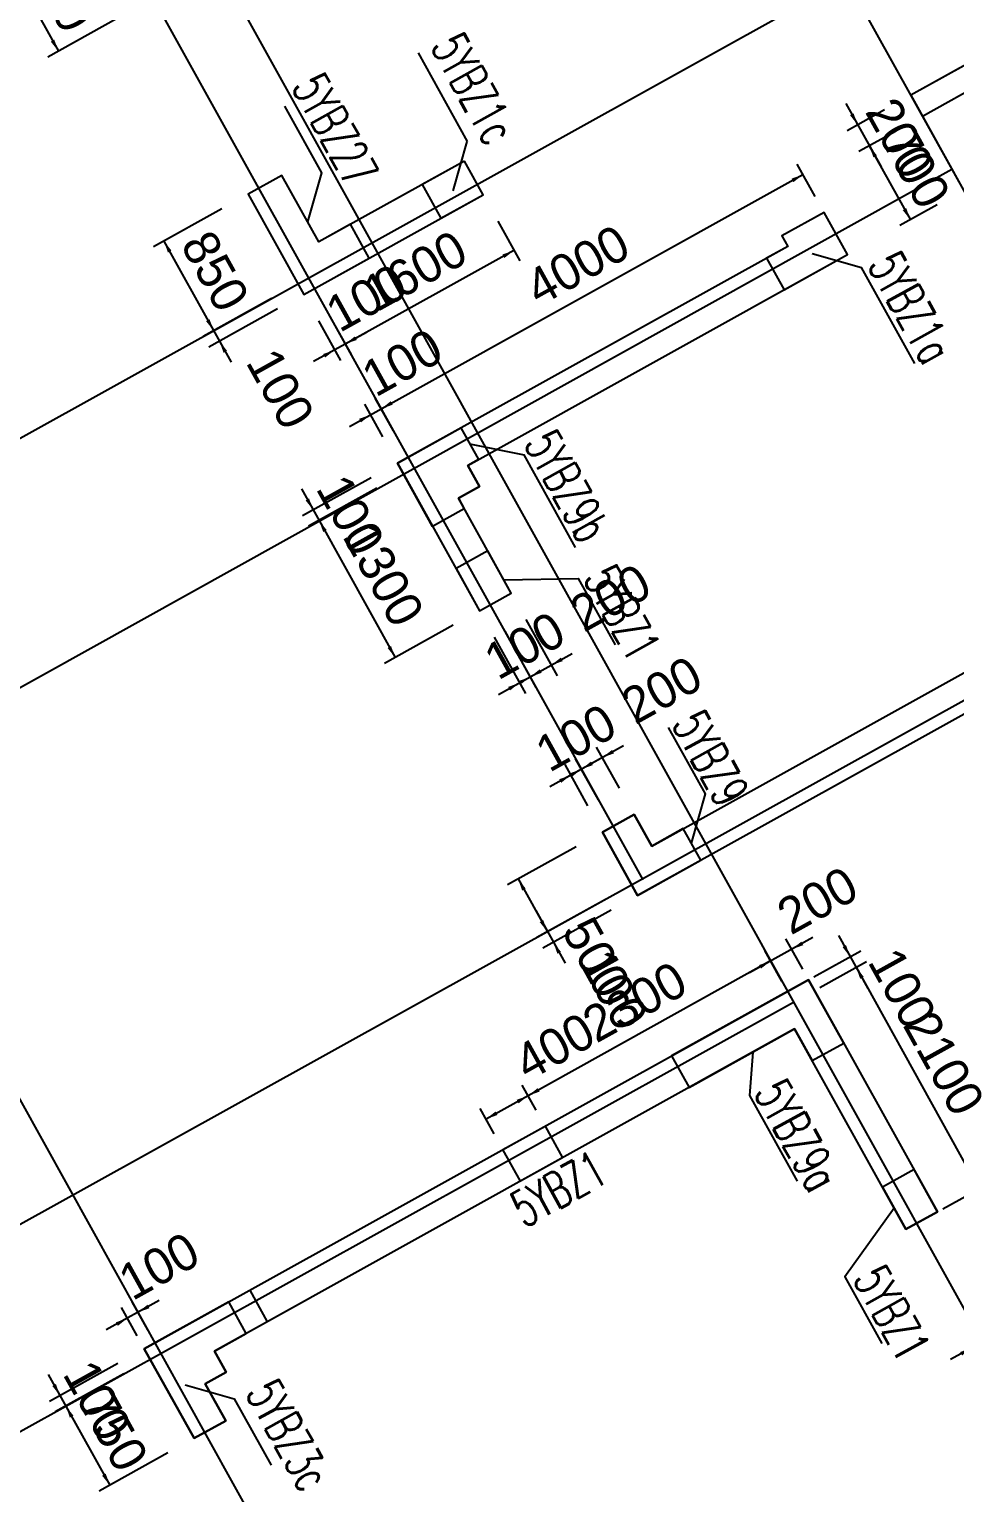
# Model space of a CAD drawing. Extents: x 19107 to 699106, y -67310 to 245688.
# Drawn here: x 493817 to 501490, y 118365 to 130499 of the extents above; entities that cross this region are included whole.
import ezdxf

# ---------------------------------------------------------------- set-up
doc = ezdxf.new("R2010")
doc.units = 0
doc.header["$LTSCALE"] = 100
doc.header["$MEASUREMENT"] = 0
doc.linetypes.add('DASHED', pattern=[19.05, 12.7, -6.35])
for name, color, linetype in [('COLU_DASH', 9, 'DASHED'), ('DOTE', 253, 'Continuous'), ('wall-主楼', 2, 'Continuous'), ('小尺寸', 4, 'Continuous')]:
    doc.layers.add(name, color=color, linetype=linetype)
doc.layers.add('Select Column Frame Line', color=7, linetype='Continuous', lineweight=0)
doc.layers.add('Select Column Frame Position', color=7, linetype='Continuous', lineweight=0)
doc.styles.get("Standard").update_dxf_attribs({"font": 'standard'})
doc.styles.add('汉字', font='汉字')
doc.dimstyles.get("Standard").update_dxf_attribs({"dimtxt": 300, "dimasz": 100, "dimexe": 100, "dimexo": 250, "dimgap": 100, "dimtad": 0, "dimtoh": 1, "dimdec": 0, "dimdsep": 46, "dimcen": 0.09, "dimclrt": 7, "dimadec": 0, "dimazin": 0, "dimtfac": 1, "dimtdec": 4, "dimtofl": 0, "dimtmove": 0, "dimatfit": 3, "dimfxl": 1, "dimtolj": 1, "dimtzin": 0, "dimarcsym": 0})

# ---------------------------------------------------------------- blocks, each defined once
blk = doc.blocks.new('*D3110')
at = {"layer": '小尺寸', "color": 0, "linetype": 'ByBlock', "lineweight": -2}
for p, q in [((501004, 129655), (500695, 129484)), ((500782, 129532), (501122, 128920)), ((501344, 129043), (501035, 128872))]:
    blk.add_line(p, q, dxfattribs=at)
for points in [[(500782, 129532), (500845, 129453), (500816, 129437)], [(501122, 128920), (501059, 128999), (501088, 129016)]]:
    blk.add_solid(points, dxfattribs=at)
at = {"layer": '小尺寸', "color": 7, "linetype": 'Continuous', "lineweight": -2, "insert": (501171, 129348), "char_height": 300, "width": 566.67, "attachment_point": 5, "rotation": 299.0454, "style": '汉字'}
blk.add_mtext('700', dxfattribs=at)
blk = doc.blocks.new('*D1943')
at = {"layer": '小尺寸', "color": 0, "linetype": 'ByBlock', "lineweight": -2}
for p, q in [((494553, 119438), (493984, 119123)), ((493975, 119346), (494218, 118909)), ((494601, 119351), (494033, 119035))]:
    blk.add_line(p, q, dxfattribs=at)
for points in [[(494072, 119171), (494009, 119250), (494038, 119267)], [(494120, 119084), (494184, 119004), (494154, 118988)]]:
    blk.add_solid(points, dxfattribs=at)
at = {"layer": '小尺寸', "color": 7, "linetype": 'Continuous', "lineweight": -2, "insert": (494381, 119130), "char_height": 300, "width": 476.67, "attachment_point": 5, "rotation": 299.0454, "style": '汉字'}
blk.add_mtext('100', dxfattribs=at)
blk = doc.blocks.new('*D1696')
at = {"layer": '小尺寸', "color": 0, "linetype": 'ByBlock', "lineweight": -2}
for p, q in [((496074, 126689), (496317, 126251)), ((496652, 126781), (496084, 126465)), ((496700, 126693), (496132, 126378))]:
    blk.add_line(p, q, dxfattribs=at)
for points in [[(496171, 126514), (496108, 126593), (496137, 126609)], [(496220, 126426), (496283, 126347), (496254, 126331)]]:
    blk.add_solid(points, dxfattribs=at)
at = {"layer": '小尺寸', "color": 7, "linetype": 'Continuous', "lineweight": -2, "insert": (496480, 126472), "char_height": 300, "width": 476.67, "attachment_point": 5, "rotation": 299.0454, "style": '汉字'}
blk.add_mtext('100', dxfattribs=at)
blk = doc.blocks.new('*D4718')
at = {"layer": '小尺寸', "color": 0, "linetype": 'ByBlock', "lineweight": -2}
for p, q in [((496700, 126693), (496132, 126378)), ((496220, 126426), (496851, 125290)), ((497332, 125557), (496763, 125241))]:
    blk.add_line(p, q, dxfattribs=at)
for points in [[(496220, 126426), (496283, 126347), (496254, 126331)], [(496851, 125290), (496788, 125369), (496817, 125385)]]:
    blk.add_solid(points, dxfattribs=at)
at = {"layer": '小尺寸', "color": 7, "linetype": 'Continuous', "lineweight": -2, "insert": (496754, 125979), "char_height": 300, "width": 690, "attachment_point": 5, "rotation": 299.0454, "style": '汉字'}
blk.add_mtext('1300', dxfattribs=at)
blk = doc.blocks.new('*D5033')
at = {"layer": '小尺寸', "color": 0, "linetype": 'ByBlock', "lineweight": -2}
for p, q in [((495414, 129010), (494846, 128694)), ((494933, 128743), (495346, 128000)), ((495827, 128267), (495258, 127951))]:
    blk.add_line(p, q, dxfattribs=at)
for points in [[(494933, 128743), (494996, 128664), (494967, 128648)], [(495346, 128000), (495283, 128079), (495312, 128095)]]:
    blk.add_solid(points, dxfattribs=at)
at = {"layer": '小尺寸', "color": 7, "linetype": 'Continuous', "lineweight": -2, "insert": (495358, 128493), "char_height": 300, "width": 566.67, "attachment_point": 5, "rotation": 299.0454, "style": '汉字'}
blk.add_mtext('850', dxfattribs=at)
blk = doc.blocks.new('*D87')
at = {"layer": '小尺寸', "color": 0, "linetype": 'ByBlock', "lineweight": -2}
for p, q in [((495827, 128267), (495258, 127951)), ((495249, 128175), (495491, 127738)), ((495875, 128180), (495307, 127864))]:
    blk.add_line(p, q, dxfattribs=at)
for points in [[(495346, 128000), (495283, 128079), (495312, 128095)], [(495394, 127913), (495457, 127833), (495428, 127817)]]:
    blk.add_solid(points, dxfattribs=at)
at = {"layer": '小尺寸', "color": 7, "linetype": 'Continuous', "lineweight": -2, "insert": (495899, 127518), "char_height": 300, "width": 476.67, "attachment_point": 5, "rotation": 299.0454, "style": '汉字'}
blk.add_mtext('100', dxfattribs=at)
blk = doc.blocks.new('*D3413')
at = {"layer": '小尺寸', "color": 0, "linetype": 'ByBlock', "lineweight": -2}
for p, q in [((494127, 131327), (493559, 131011)), ((493646, 131060), (494059, 130317)), ((494540, 130584), (493972, 130268))]:
    blk.add_line(p, q, dxfattribs=at)
for points in [[(493646, 131060), (493710, 130980), (493680, 130964)], [(494059, 130317), (493996, 130396), (494025, 130412)]]:
    blk.add_solid(points, dxfattribs=at)
at = {"layer": '小尺寸', "color": 7, "linetype": 'Continuous', "lineweight": -2, "insert": (494071, 130810), "char_height": 300, "width": 566.67, "attachment_point": 5, "rotation": 299.0454, "style": '汉字'}
blk.add_mtext('850', dxfattribs=at)
blk = doc.blocks.new('*D1964')
at = {"layer": '小尺寸', "color": 0, "linetype": 'ByBlock', "lineweight": -2}
for p, q in [((500588, 129882), (500879, 129357)), ((500907, 129830), (500598, 129658)), ((501004, 129655), (500695, 129484))]:
    blk.add_line(p, q, dxfattribs=at)
for points in [[(500685, 129707), (500622, 129786), (500651, 129802)], [(500782, 129532), (500845, 129453), (500816, 129437)]]:
    blk.add_solid(points, dxfattribs=at)
at = {"layer": '小尺寸', "color": 7, "linetype": 'Continuous', "lineweight": -2, "insert": (501033, 129596), "char_height": 300, "width": 566.67, "attachment_point": 5, "rotation": 299.0454, "style": '汉字'}
blk.add_mtext('200', dxfattribs=at)
blk = doc.blocks.new('*D705')
at = {"layer": '小尺寸', "color": 0, "linetype": 'ByBlock', "lineweight": -2}
for p, q in [((496473, 127206), (496910, 127449)), ((496836, 127169), (496686, 127439)), ((496749, 127121), (496599, 127391))]:
    blk.add_line(p, q, dxfattribs=at)
for points in [[(496735, 127352), (496814, 127415), (496830, 127386)], [(496648, 127303), (496568, 127240), (496552, 127269)]]:
    blk.add_solid(points, dxfattribs=at)
at = {"layer": '小尺寸', "color": 7, "linetype": 'Continuous', "lineweight": -2, "insert": (496909, 127735), "char_height": 300, "width": 476.67, "attachment_point": 5, "rotation": 29.0454, "style": '汉字'}
blk.add_mtext('100', dxfattribs=at)
blk = doc.blocks.new('*D1036')
at = {"layer": '小尺寸', "color": 0, "linetype": 'ByBlock', "lineweight": -2}
for p, q in [((500333, 129111), (500183, 129381)), ((496735, 127352), (500232, 129294)), ((496836, 127169), (496686, 127439))]:
    blk.add_line(p, q, dxfattribs=at)
for points in [[(500232, 129294), (500153, 129231), (500136, 129260)], [(496735, 127352), (496814, 127415), (496830, 127386)]]:
    blk.add_solid(points, dxfattribs=at)
at = {"layer": '小尺寸', "color": 7, "linetype": 'Continuous', "lineweight": -2, "insert": (498362, 128542), "char_height": 300, "width": 790, "attachment_point": 5, "rotation": 29.0454, "style": '汉字'}
blk.add_mtext('4000', dxfattribs=at)
blk = doc.blocks.new('*D4009')
at = {"layer": '小尺寸', "color": 0, "linetype": 'ByBlock', "lineweight": -2}
for p, q in [((497701, 128908), (497884, 128578)), ((497836, 128665), (496437, 127889)), ((496302, 128131), (496486, 127801))]:
    blk.add_line(p, q, dxfattribs=at)
for points in [[(497836, 128665), (497756, 128602), (497740, 128631)], [(496437, 127889), (496516, 127952), (496533, 127923)]]:
    blk.add_solid(points, dxfattribs=at)
at = {"layer": '小尺寸', "color": 7, "linetype": 'Continuous', "lineweight": -2, "insert": (497015, 128495), "char_height": 300, "width": 685, "attachment_point": 5, "rotation": 29.0454, "style": '汉字'}
blk.add_mtext('1600', dxfattribs=at)
blk = doc.blocks.new('*D4345')
at = {"layer": '小尺寸', "color": 0, "linetype": 'ByBlock', "lineweight": -2}
for p, q in [((496302, 128131), (496486, 127801)), ((496215, 128082), (496398, 127753)), ((496612, 127986), (496175, 127743))]:
    blk.add_line(p, q, dxfattribs=at)
for points in [[(496437, 127889), (496516, 127952), (496533, 127923)], [(496350, 127840), (496270, 127777), (496254, 127806)]]:
    blk.add_solid(points, dxfattribs=at)
at = {"layer": '小尺寸', "color": 7, "linetype": 'Continuous', "lineweight": -2, "insert": (496611, 128271), "char_height": 300, "width": 476.67, "attachment_point": 5, "rotation": 29.0454, "style": '汉字'}
blk.add_mtext('100', dxfattribs=at)
blk = doc.blocks.new('*D4682')
at = {"layer": '小尺寸', "color": 0, "linetype": 'ByBlock', "lineweight": -2}
for p, q in [((498351, 123721), (497783, 123405)), ((497870, 123454), (498113, 123017)), ((498594, 123284), (498026, 122968))]:
    blk.add_line(p, q, dxfattribs=at)
for points in [[(497870, 123454), (497933, 123375), (497904, 123358)], [(498113, 123017), (498050, 123096), (498079, 123112)]]:
    blk.add_solid(points, dxfattribs=at)
at = {"layer": '小尺寸', "color": 7, "linetype": 'Continuous', "lineweight": -2, "insert": (498518, 122803), "char_height": 300, "width": 566.67, "attachment_point": 5, "rotation": 299.0454, "style": '汉字'}
blk.add_mtext('500', dxfattribs=at)
blk = doc.blocks.new('*D5014')
at = {"layer": '小尺寸', "color": 0, "linetype": 'ByBlock', "lineweight": -2}
for p, q in [((498594, 123284), (498026, 122968)), ((498016, 123192), (498259, 122755)), ((498642, 123196), (498074, 122881))]:
    blk.add_line(p, q, dxfattribs=at)
for points in [[(498113, 123017), (498050, 123096), (498079, 123112)], [(498162, 122929), (498225, 122850), (498196, 122834)]]:
    blk.add_solid(points, dxfattribs=at)
at = {"layer": '小尺寸', "color": 7, "linetype": 'Continuous', "lineweight": -2, "insert": (498667, 122535), "char_height": 300, "width": 476.67, "attachment_point": 5, "rotation": 299.0454, "style": '汉字'}
blk.add_mtext('100', dxfattribs=at)
blk = doc.blocks.new('*D2676')
at = {"layer": '小尺寸', "color": 0, "linetype": 'ByBlock', "lineweight": -2}
for p, q in [((497671, 125460), (497931, 124993)), ((497759, 125508), (498018, 125042)), ((497707, 124983), (498144, 125226))]:
    blk.add_line(p, q, dxfattribs=at)
for points in [[(497970, 125129), (498049, 125192), (498065, 125163)], [(497882, 125080), (497803, 125017), (497787, 125046)]]:
    blk.add_solid(points, dxfattribs=at)
at = {"layer": '小尺寸', "color": 7, "linetype": 'Continuous', "lineweight": -2, "insert": (497924, 125389), "char_height": 300, "width": 476.67, "attachment_point": 5, "rotation": 29.0454, "style": '汉字'}
blk.add_mtext('100', dxfattribs=at)
blk = doc.blocks.new('*D3008')
at = {"layer": '小尺寸', "color": 0, "linetype": 'ByBlock', "lineweight": -2}
for p, q in [((497934, 125605), (498193, 125139)), ((497759, 125508), (498018, 125042)), ((497795, 125032), (498319, 125323))]:
    blk.add_line(p, q, dxfattribs=at)
for points in [[(498144, 125226), (498224, 125289), (498240, 125260)], [(497970, 125129), (497890, 125066), (497874, 125095)]]:
    blk.add_solid(points, dxfattribs=at)
at = {"layer": '小尺寸', "color": 7, "linetype": 'Continuous', "lineweight": -2, "insert": (498636, 125785), "char_height": 300, "width": 566.67, "attachment_point": 5, "rotation": 29.0454, "style": '汉字'}
blk.add_mtext('200', dxfattribs=at)
blk = doc.blocks.new('*D3333')
at = {"layer": '小尺寸', "color": 0, "linetype": 'ByBlock', "lineweight": -2}
for p, q in [((498744, 124558), (498220, 124266)), ((498711, 124207), (498521, 124548)), ((498536, 124109), (498346, 124451))]:
    blk.add_line(p, q, dxfattribs=at)
for points in [[(498569, 124461), (498649, 124524), (498665, 124495)], [(498395, 124364), (498315, 124300), (498299, 124330)]]:
    blk.add_solid(points, dxfattribs=at)
at = {"layer": '小尺寸', "color": 7, "linetype": 'Continuous', "lineweight": -2, "insert": (499061, 125020), "char_height": 300, "width": 566.67, "attachment_point": 5, "rotation": 29.0454, "style": '汉字'}
blk.add_mtext('200', dxfattribs=at)
blk = doc.blocks.new('*D3673')
at = {"layer": '小尺寸', "color": 0, "linetype": 'ByBlock', "lineweight": -2}
for p, q in [((498569, 124461), (498132, 124218)), ((498448, 124061), (498259, 124402)), ((498536, 124109), (498346, 124451))]:
    blk.add_line(p, q, dxfattribs=at)
for points in [[(498395, 124364), (498474, 124427), (498490, 124398)], [(498307, 124315), (498228, 124252), (498212, 124281)]]:
    blk.add_solid(points, dxfattribs=at)
at = {"layer": '小尺寸', "color": 7, "linetype": 'Continuous', "lineweight": -2, "insert": (498349, 124624), "char_height": 300, "width": 476.67, "attachment_point": 5, "rotation": 29.0454, "style": '汉字'}
blk.add_mtext('100', dxfattribs=at)
blk = doc.blocks.new('*D2034')
at = {"layer": '小尺寸', "color": 0, "linetype": 'ByBlock', "lineweight": -2}
for p, q in [((500526, 122984), (500769, 122547)), ((500323, 122642), (500711, 122858)), ((500371, 122555), (500759, 122771))]:
    blk.add_line(p, q, dxfattribs=at)
for points in [[(500623, 122809), (500560, 122889), (500589, 122905)], [(500672, 122722), (500735, 122643), (500706, 122627)]]:
    blk.add_solid(points, dxfattribs=at)
at = {"layer": '小尺寸', "color": 7, "linetype": 'Continuous', "lineweight": -2, "insert": (501055, 122548), "char_height": 300, "width": 476.67, "attachment_point": 5, "rotation": 299.0454, "style": '汉字'}
blk.add_mtext('100', dxfattribs=at)
blk = doc.blocks.new('*D2362')
at = {"layer": '小尺寸', "color": 0, "linetype": 'ByBlock', "lineweight": -2}
for p, q in [((500371, 122555), (500759, 122771)), ((500672, 122722), (501691, 120886)), ((501391, 120719), (501779, 120935))]:
    blk.add_line(p, q, dxfattribs=at)
for points in [[(500672, 122722), (500735, 122643), (500706, 122627)], [(501691, 120886), (501628, 120965), (501657, 120982)]]:
    blk.add_solid(points, dxfattribs=at)
at = {"layer": '小尺寸', "color": 7, "linetype": 'Continuous', "lineweight": -2, "insert": (501400, 121925), "char_height": 300, "width": 775, "attachment_point": 5, "rotation": 299.0454, "style": '汉字'}
blk.add_mtext('2100', dxfattribs=at)
blk = doc.blocks.new('*D47')
at = {"layer": '小尺寸', "color": 0, "linetype": 'ByBlock', "lineweight": -2}
for p, q in [((494601, 119351), (494033, 119035)), ((494120, 119084), (494485, 118428)), ((494965, 118695), (494397, 118379))]:
    blk.add_line(p, q, dxfattribs=at)
for points in [[(494120, 119084), (494184, 119004), (494154, 118988)], [(494485, 118428), (494421, 118507), (494451, 118524)]]:
    blk.add_solid(points, dxfattribs=at)
at = {"layer": '小尺寸', "color": 7, "linetype": 'Continuous', "lineweight": -2, "insert": (494521, 118877), "char_height": 300, "width": 566.67, "attachment_point": 5, "rotation": 299.0454, "style": '汉字'}
blk.add_mtext('750', dxfattribs=at)
blk = doc.blocks.new('*D379')
at = {"layer": '小尺寸', "color": 0, "linetype": 'ByBlock', "lineweight": -2}
for p, q in [((500313, 122968), (499789, 122677)), ((500231, 122705), (500090, 122958)), ((500056, 122608), (499915, 122861))]:
    blk.add_line(p, q, dxfattribs=at)
for points in [[(500139, 122871), (500218, 122934), (500234, 122905)], [(499964, 122774), (499884, 122711), (499868, 122740)]]:
    blk.add_solid(points, dxfattribs=at)
at = {"layer": '小尺寸', "color": 7, "linetype": 'Continuous', "lineweight": -2, "insert": (500352, 123276), "char_height": 300, "width": 566.67, "attachment_point": 5, "rotation": 29.0454, "style": '汉字'}
blk.add_mtext('200', dxfattribs=at)
blk = doc.blocks.new('*D713')
at = {"layer": '小尺寸', "color": 0, "linetype": 'ByBlock', "lineweight": -2}
for p, q in [((494893, 119958), (494456, 119715)), ((494711, 119667), (494582, 119900)), ((494799, 119716), (494670, 119948))]:
    blk.add_line(p, q, dxfattribs=at)
for points in [[(494718, 119861), (494798, 119924), (494814, 119895)], [(494631, 119812), (494552, 119749), (494535, 119778)]]:
    blk.add_solid(points, dxfattribs=at)
at = {"layer": '小尺寸', "color": 7, "linetype": 'Continuous', "lineweight": -2, "insert": (494893, 120244), "char_height": 300, "width": 476.67, "attachment_point": 5, "rotation": 29.0454, "style": '汉字'}
blk.add_mtext('100', dxfattribs=at)
blk = doc.blocks.new('*D5020')
at = {"layer": '小尺寸', "color": 0, "linetype": 'ByBlock', "lineweight": -2}
for p, q in [((501893, 119712), (501456, 119469)), ((501789, 119282), (501582, 119653)), ((501876, 119330), (501670, 119702))]:
    blk.add_line(p, q, dxfattribs=at)
for points in [[(501718, 119615), (501798, 119678), (501814, 119649)], [(501631, 119566), (501551, 119503), (501535, 119532)]]:
    blk.add_solid(points, dxfattribs=at)
at = {"layer": '小尺寸', "color": 7, "linetype": 'Continuous', "lineweight": -2, "insert": (501893, 119997), "char_height": 300, "width": 476.67, "attachment_point": 5, "rotation": 29.0454, "style": '汉字'}
blk.add_mtext('100', dxfattribs=at)
blk = doc.blocks.new('*D3704')
at = {"layer": '小尺寸', "color": 0, "linetype": 'ByBlock', "lineweight": -2}
for p, q in [((500031, 122652), (499915, 122861)), ((499964, 122774), (497953, 121657)), ((498021, 121536), (497905, 121745))]:
    blk.add_line(p, q, dxfattribs=at)
for points in [[(499964, 122774), (499884, 122711), (499868, 122740)], [(497953, 121657), (498033, 121720), (498049, 121691)]]:
    blk.add_solid(points, dxfattribs=at)
at = {"layer": '小尺寸', "color": 7, "linetype": 'Continuous', "lineweight": -2, "insert": (498837, 122434), "char_height": 300, "width": 780, "attachment_point": 5, "rotation": 29.0454, "style": '汉字'}
blk.add_mtext('2300', dxfattribs=at)
blk = doc.blocks.new('*D1406')
at = {"layer": '小尺寸', "color": 0, "linetype": 'ByBlock', "lineweight": -2}
for p, q in [((498021, 121536), (497905, 121745)), ((497953, 121657), (497604, 121463)), ((497671, 121342), (497555, 121551))]:
    blk.add_line(p, q, dxfattribs=at)
for points in [[(497953, 121657), (497874, 121594), (497858, 121623)], [(497604, 121463), (497683, 121526), (497699, 121497)]]:
    blk.add_solid(points, dxfattribs=at)
at = {"layer": '小尺寸', "color": 7, "linetype": 'Continuous', "lineweight": -2, "insert": (498172, 122064), "char_height": 300, "width": 576.67, "attachment_point": 5, "rotation": 29.0454, "style": '汉字'}
blk.add_mtext('400', dxfattribs=at)

msp = doc.modelspace()

# ---------------------------------------------------------------- linework, layer by layer
at = {"layer": 'COLU_DASH'}
for p, q in [((499930.2, 128601.4), (500075.9, 128339.1)), ((495645.5, 120045), (495791.1, 119782.8))]:
    msp.add_line(p, q, dxfattribs=at)
at = {"layer": 'DOTE'}
for p, q in [((497469, 136534.8), (503360.6, 125925.9)), ((511881.5, 135696), (501222.2, 129776.4)), ((493535, 134350), (508021.3, 108264.7)), ((493010.4, 134058.7), (498903.6, 123447.1)), ((514017.7, 131849.4), (489999.1, 118510.8)), ((488289.6, 131437), (496514.7, 116626.1)), ((487231.8, 123493.9), (500591.1, 130912.9)), ((501467.2, 129335.4), (488112.4, 121908.1)), ((490727.4, 117199.4), (500152.6, 122433.7))]:
    msp.add_line(p, q, dxfattribs=at)
at = {"layer": 'Select Column Frame Line', "color": 200, "linetype": 'Continuous', "lineweight": -3}
for p, q in [((497040.6, 130303.2), (497448.8, 129568.2)), ((497332.1, 129160.3), (497448.8, 129568.2)), ((500309.1, 128640.2), (500717, 128523.6)), ((501159, 127727.7), (500717, 128523.6)), ((497467.8, 127062.3), (497919.4, 126970)), ((498346.1, 126201.5), (497919.4, 126970))]:
    msp.add_line(p, q, dxfattribs=at)
for points in [[(496126.1, 128901.6), (496242.7, 129309.5), (495936.8, 129860.3)], [(497751.8, 125932.9), (498369, 125945.4), (498674.8, 125394.6)], [(499306.7, 123751), (499423.3, 124158.9), (499117.5, 124709.6)], [(499817, 122018.5), (499788.4, 121659.5), (500183.4, 120948)], [(500987.7, 120724.1), (500579.2, 120154.1), (500885.1, 119603.3)], [(495108.7, 119260.8), (495516.7, 119144.2), (495822.5, 118593.4)]]:
    msp.add_lwpolyline(points, dxfattribs=at)
at = {"layer": 'Select Column Frame Position', "color": 235, "linetype": 'Continuous', "lineweight": -3}
for points in [[(501707.9, 129931.8), (501970.2, 130077.4), (501824.5, 130339.7), (501125.1, 129951.3), (501562.1, 129164.5), (501999.2, 129407.2), (501707.9, 129931.8), (501970.2, 130077.4)], [(497424.5, 129406), (497074.8, 129211.8), (497230.1, 128932.1), (497579.8, 129126.3), (497424.5, 129406)], [(495912.2, 129286.8), (495632.4, 129131.4), (496093.6, 128300.9), (496635.6, 128601.9), (496480.3, 128881.7), (496218, 128736), (495912.2, 129286.8)], [(499930.2, 128601.4), (500075.9, 128339.1), (500600.4, 128630.4), (500406.2, 128980.1), (500056.5, 128785.9), (500105.1, 128698.5), (499930.2, 128601.4)], [(497395, 127193.4), (497540.6, 126931.2), (497453.4, 126882.8), (497550.5, 126707.9), (497375.7, 126610.8), (497424, 126523.2), (497161.7, 126377.6), (496870.4, 126902.1), (497395, 127193.4)], [(497355.9, 126027.9), (497550.1, 125678.2), (497812.4, 125823.9), (497618.2, 126173.5), (497355.9, 126027.9)], [(498831.9, 123988), (498569.7, 123842.3), (498861, 123317.8), (499385.5, 123609.1), (499239.9, 123871.3), (498977.6, 123725.7), (498831.9, 123988)], [(500278.9, 122618.2), (499142.4, 121987.1), (499288.1, 121724.8), (500162.3, 122210.3), (500308, 121948), (500570.2, 122093.7), (500278.9, 122618.2)], [(498093.7, 121404.7), (498239.4, 121142.4), (497889.7, 120948.2), (497744, 121210.5), (498093.7, 121404.7)], [(501152.8, 121044.6), (500890.6, 120898.9), (501084.8, 120549.2), (501347, 120694.9), (501152.8, 121044.6)], [(495470.6, 119947.9), (494771.3, 119559.5), (495183.9, 118816.4), (495446.2, 118962.1), (495276.3, 119268.1), (495451.1, 119365.2), (495354, 119540), (495616.3, 119685.7), (495470.6, 119947.9)]]:
    msp.add_lwpolyline(points, dxfattribs=at)
at = {"layer": 'wall-主楼'}
for points in [[(503830.5, 132082.8), (504097.5, 131602), (501125.1, 129951.3), (501562.1, 129164.5), (501999.2, 129407.2), (501707.9, 129931.8), (504505.5, 131485.4), (504092.8, 132228.5)], [(497424.5, 129406), (496218, 128736), (495912.1, 129286.8), (495632.4, 129131.4), (496093.6, 128300.9), (497579.8, 129126.3)], [(498861, 123317.8), (498569.7, 123842.3), (498831.9, 123988), (498977.6, 123725.7), (502037.4, 125424.9), (502862.8, 123938.7), (502600.5, 123793.1), (501920.8, 125017)], [(500162.3, 122210.3), (495354, 119540), (495451.1, 119365.2), (495276.3, 119268.1), (495446.2, 118962.1), (495183.9, 118816.4), (494771.3, 119559.5), (500278.9, 122618.2), (501347, 120694.9), (501084.8, 120549.2)]]:
    msp.add_lwpolyline(points, close=True, dxfattribs=at)
msp.add_lwpolyline([(500056.5, 128785.9), (500105.1, 128698.5), (496870.4, 126902.1), (497550.1, 125678.2), (497812.4, 125823.9), (497375.4, 126610.7), (497550.3, 126707.8), (497453.2, 126882.6), (500600.4, 128630.4), (500406.2, 128980.1), (500056.5, 128785.9)], dxfattribs=at)

# ---------------------------------------------------------------- texts
at = {"color": 200, "linetype": 'Continuous', "lineweight": -3, "width": 0.7}
for s, rotation, p in [('5YBZ1c', 299.04537, (497140.2, 130354.3)), ('5YBZ27', 299.04537, (495986.7, 130019.6)), ('5YBZ1a', 299.04537, (500762.9, 128542.1)), ('5YBZ9b', 299.04537, (497912.9, 127062.1)), ('5YBZ1', 299.04537, (498404.3, 125943.2)), ('5YBZ9', 299.04537, (499138.3, 124736.8)), ('5YBZ9a', 299.04537, (499819.2, 121680)), ('5YBZ1', 29.04537, (497923.9, 120557.3)), ('5YBZ1', 299.04537, (500640.6, 120136.6)), ('5YBZ3c', 299.04537, (495605.2, 119190.8))]:
    msp.add_text(s, height=300, rotation=rotation, dxfattribs=at).set_placement(p)

# ---------------------------------------------------------------- dimensions: what is measured, and where the dimension line sits
at = {"layer": '小尺寸'}
for p1, p2, distance, picture, middle in [((494345.8, 131448.2), (494758.5, 130705.1), -800, '*D3413', (494071.3, 130809.6)), ((501222.2, 129776.4), (501562.1, 129164.5), -503.2, '*D3110', (501170.8, 129347.5)), ((495632.4, 129131.4), (496045.1, 128388.3), -800, '*D5033', (495357.9, 128492.9)), ((496045.1, 128388.3), (496093.6, 128300.9), -800, '*D87', (495710.8, 127857.4)), ((496870.4, 126902.1), (496919, 126814.7), -800, '*D1696', (496291.6, 126811.6)), ((496919, 126814.7), (497550.1, 125678.2), -800, '*D4718', (496753.7, 125979.4)), ((494771.3, 119559.5), (494819.8, 119472.1), -800, '*D1943', (494192.4, 119469))]:
    dim = msp.add_aligned_dim(p1=p1, p2=p2, distance=distance, dimstyle='Standard', dxfattribs=at)
    dim.commit()
    dim.dimension.update_dxf_attribs({"geometry": picture, "text_midpoint": middle})
for base, p1, p2, angle, picture, middle in [((500782.3, 129532.1), (501125.1, 129951.3), (501222.2, 129776.4), 299.04537, '*D1964', (500797.9, 130019)), ((500231.9, 129294), (496957.8, 126950.7), (500454.8, 128892.7), 29.04537, '*D1036', (498362.1, 128541.6)), ((496437, 127888.5), (497579.8, 129126.3), (496181, 128349.5), 29.04537, '*D4009', (497015, 128495.5)), ((496349.6, 127840), (496181, 128349.5), (496093.6, 128300.9), 29.04537, '*D4345', (496271.9, 128082.8)), ((496735, 127352), (496870.4, 126902.1), (496957.8, 126950.7), 29.04537, '*D705', (496569.9, 127546.3)), ((498144.4, 125226), (497637.5, 125726.8), (497812.4, 125823.9), 29.04537, '*D3008', (498213.7, 125550.5)), ((497969.5, 125128.9), (497550.1, 125678.2), (497637.5, 125726.8), 29.04537, '*D2676', (497584.2, 125200.9)), ((498394.6, 124363.5), (498831.9, 123988), (498657.1, 123890.9), 29.04537, '*D3333', (498638.7, 124785)), ((498307.2, 124315), (498657.1, 123890.9), (498569.7, 123842.3), 29.04537, '*D3673', (498009.3, 124435.5)), ((498113, 123016.8), (498569.7, 123842.3), (498812.4, 123405.2), 299.04537, '*D4682', (498210.2, 123356.7)), ((499963.8, 122773.8), (500351.9, 122486.8), (500177.1, 122389.7), 29.04537, '*D379', (499929.8, 123040.9)), ((498161.6, 122929.4), (498812.4, 123405.2), (498861, 123317.8), 299.04537, '*D5014', (498478.2, 122874.2)), ((500671.8, 122722), (500104.1, 122521.1), (500152.6, 122433.7), 299.04537, '*D2034', (500866.1, 122887.1)), ((497953.4, 121657.3), (500152.6, 122433.7), (498142.3, 121317.2), 29.04537, '*D3704', (498837.2, 122434.1)), ((501691.4, 120886.1), (500152.6, 122433.7), (501172.2, 120597.8), 299.04537, '*D2362', (501400.2, 121925.4)), ((497603.7, 121463.1), (498142.3, 121317.2), (497792.6, 121123), 29.04537, '*D1406', (497657.2, 121778.8)), ((494630.9, 119812.2), (494920.2, 119497.3), (494832.8, 119448.7), 29.04537, '*D713', (494553.3, 120055)), ((501630.8, 119566), (501997.6, 119111.6), (501910.1, 119063), 29.04537, '*D5020', (501553.2, 119808.8)), ((494484.5, 118428), (494819.8, 119472.1), (495183.9, 118816.4), 299.04537, '*D47', (494521, 118877.3))]:
    dim = msp.add_linear_dim(base=base, p1=p1, p2=p2, angle=angle, dimstyle='Standard', dxfattribs=at)
    dim.commit()
    dim.dimension.update_dxf_attribs({"geometry": picture, "text_midpoint": middle})

doc.saveas('drawing.dxf')
